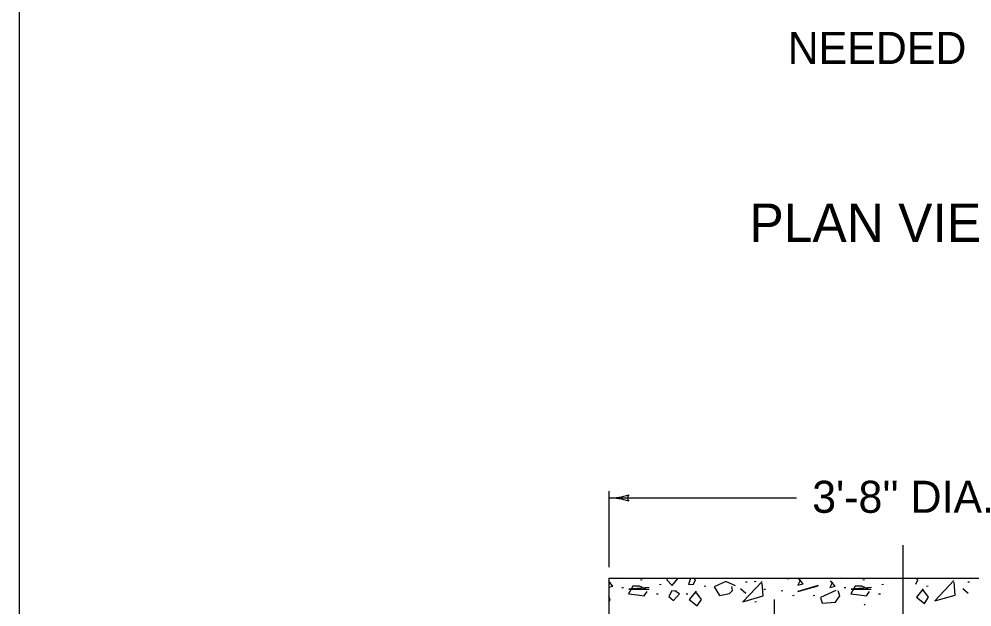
# Model space of a CAD drawing. Extents: x 1007 to 1035.5, y 1000.5 to 1021.5.
# Drawn here: x 1007 to 1012.94, y 1007.58 to 1011.25 of the extents above; entities that cross this region are included whole.
import ezdxf

# ---------------------------------------------------------------- set-up
doc = ezdxf.new("R2010")
doc.units = 0
for name, color, linetype in [('Level 1', 7, 'Continuous'), ('Level 10', 7, 'Continuous'), ('Level 11', 7, 'Continuous')]:
    doc.layers.add(name, color=color, linetype=linetype)

msp = doc.modelspace()

# ---------------------------------------------------------------- linework, layer by layer
at = {"layer": 'Level 1'}
for p, q in [((1010.6789, 1008.3063), (1010.6789, 1007.8324)), ((1010.6789, 1008.2644), (1011.85, 1008.2644)), ((1012.5123, 1007.9706), (1012.5123, 1005.9296)), ((1010.6789, 1007.7644), (1010.6789, 1003.5769)), ((1010.6789, 1007.7644), (1014.3456, 1007.7644)), ((1011.7098, 1007.6312), (1011.7098, 1007.3422))]:
    msp.add_line(p, q, dxfattribs=at)
for points in [[(1010.7033, 1007.7147), (1010.6789, 1007.7423)], [(1010.6873, 1007.74), (1010.6789, 1007.7226)], [(1010.6789, 1007.7086), (1010.7033, 1007.7147)], [(1010.7404, 1007.763), (1010.7298, 1007.7617)], [(1010.9161, 1007.6933), (1010.8694, 1007.7146), (1010.8293, 1007.7146), (1010.8013, 1007.6666), (1010.8547, 1007.6599), (1010.8988, 1007.6546), (1010.9174, 1007.6813)], [(1010.8877, 1007.7532), (1010.877, 1007.7518)], [(1011.0055, 1007.7237), (1010.9948, 1007.7223)], [(1011.0455, 1007.7644), (1011.0414, 1007.7533)], [(1011.0414, 1007.7533), (1011.0748, 1007.7186)], [(1011.0748, 1007.7186), (1011.1119, 1007.7644)], [(1011.1528, 1007.763), (1011.1421, 1007.7617)], [(1011.1875, 1007.7644), (1011.1748, 1007.7253)], [(1011.1748, 1007.7253), (1011.2068, 1007.7266)], [(1011.2068, 1007.7266), (1011.2188, 1007.7533)], [(1011.2188, 1007.7533), (1011.2118, 1007.7644)], [(1011.2837, 1007.7139), (1011.273, 1007.7126)], [(1011.4684, 1007.717), (1011.4083, 1007.7423), (1011.3363, 1007.7103), (1011.3683, 1007.6557), (1011.4324, 1007.669), (1011.4511, 1007.6877), (1011.4458, 1007.7117)], [(1011.6345, 1007.7441), (1011.5145, 1007.6173), (1011.6425, 1007.6534), (1011.6358, 1007.7334)], [(1011.5413, 1007.7401), (1011.5306, 1007.7388)], [(1011.5969, 1007.7433), (1011.5862, 1007.742)], [(1011.803, 1007.7597), (1011.7923, 1007.7583)], [(1011.8743, 1007.7531), (1011.8583, 1007.7198), (1011.8903, 1007.7278), (1011.8609, 1007.7611)], [(1011.9839, 1007.7186), (1011.8586, 1007.6813), (1011.9839, 1007.7159)], [(1012.0738, 1007.74), (1012.0578, 1007.7067), (1012.0898, 1007.7147), (1012.0605, 1007.748)], [(1012.127, 1007.763), (1012.1163, 1007.7617)], [(1012.3027, 1007.6933), (1012.256, 1007.7146), (1012.2159, 1007.7146), (1012.1879, 1007.6666), (1012.2413, 1007.6599), (1012.2853, 1007.6546), (1012.304, 1007.6813)], [(1012.2743, 1007.7532), (1012.2636, 1007.7518)], [(1012.3921, 1007.7237), (1012.3814, 1007.7223)], [(1012.5393, 1007.763), (1012.5287, 1007.7617)], [(1012.5933, 1007.7266), (1012.6053, 1007.7533)], [(1012.6053, 1007.7533), (1012.5983, 1007.7644)], [(1012.6703, 1007.7139), (1012.6596, 1007.7126)], [(1012.8313, 1007.7488), (1012.7113, 1007.6221), (1012.8393, 1007.6582), (1012.8326, 1007.7382)], [(1012.9278, 1007.7401), (1012.9172, 1007.7388)], [(1010.7699, 1007.7041), (1010.7592, 1007.7028)], [(1010.9308, 1007.7053), (1010.804, 1007.6946), (1010.9294, 1007.6946)], [(1010.9858, 1007.6648), (1010.9752, 1007.6635)], [(1011.1014, 1007.6839), (1011.0721, 1007.6853), (1011.0534, 1007.6506), (1011.0828, 1007.6239), (1011.1201, 1007.6666), (1011.0934, 1007.6826)], [(1011.1724, 1007.6648), (1011.1618, 1007.6635)], [(1011.2228, 1007.6826), (1011.1801, 1007.6319), (1011.2294, 1007.5919), (1011.2561, 1007.6319), (1011.2268, 1007.6706), (1011.2121, 1007.6706)], [(1011.5332, 1007.6693), (1011.4998, 1007.6973)], [(1011.6558, 1007.6943), (1011.6451, 1007.6929)], [(1011.7638, 1007.6844), (1011.7531, 1007.6831)], [(1011.8358, 1007.655), (1011.8251, 1007.6537)], [(1011.9634, 1007.655), (1011.9528, 1007.6537)], [(1012.094, 1007.6868), (1011.9993, 1007.6428), (1012.0087, 1007.6081), (1012.0927, 1007.6148), (1012.1207, 1007.6534), (1012.1087, 1007.6841)], [(1012.1565, 1007.7041), (1012.1458, 1007.7028)], [(1012.3173, 1007.7053), (1012.1906, 1007.6946), (1012.316, 1007.6946)], [(1012.3724, 1007.6648), (1012.3618, 1007.6635)], [(1012.6403, 1007.6968), (1012.5976, 1007.6462), (1012.6469, 1007.6062), (1012.6736, 1007.6462), (1012.6443, 1007.6848), (1012.6296, 1007.6848)], [(1012.9198, 1007.6693), (1012.8864, 1007.6973)], [(1010.6866, 1007.6298), (1010.6789, 1007.6493)], [(1010.6789, 1007.6191), (1010.6866, 1007.6298)], [(1011.6002, 1007.6158), (1011.5895, 1007.6144)], [(1012.272, 1007.6026), (1012.2773, 1007.5986)]]:
    msp.add_lwpolyline(points, dxfattribs=at)
for centre, radius, start, end in [((1010.6789, 1008.655), 0.3906, 269.98778, 270), ((1010.6789, 1008.655), 0.3906, 270, 288.66878), ((1010.6789, 1007.8738), 0.3906, 71.34716, 89.99389), ((1010.8275, 1008.2644), 0.0312, 138.7746, 220.89129)]:
    msp.add_arc(centre, radius, start, end, dxfattribs=at)
at = {"layer": 'Level 10'}
msp.add_line((1007, 1021.5), (1007, 1000.5), dxfattribs=at)
at = {"layer": 'Level 11'}
msp.add_lwpolyline([(1007, 1000.5), (1035.5, 1000.5), (1035.5, 1021.5), (1007, 1021.5)], close=True, dxfattribs=at)

# ---------------------------------------------------------------- texts
at = {"layer": 'Level 1'}
for s, height, p in [('NEEDED (TYP)', 0.2, (1011.7944, 1010.9721)), ('PLAN VIEW', 0.24, (1011.5561, 1009.8612)), ("3'-8'' DIA.", 0.2, (1011.9473, 1008.1718))]:
    msp.add_text(s, height=height, dxfattribs=at).set_placement(p)

doc.saveas('drawing.dxf')
